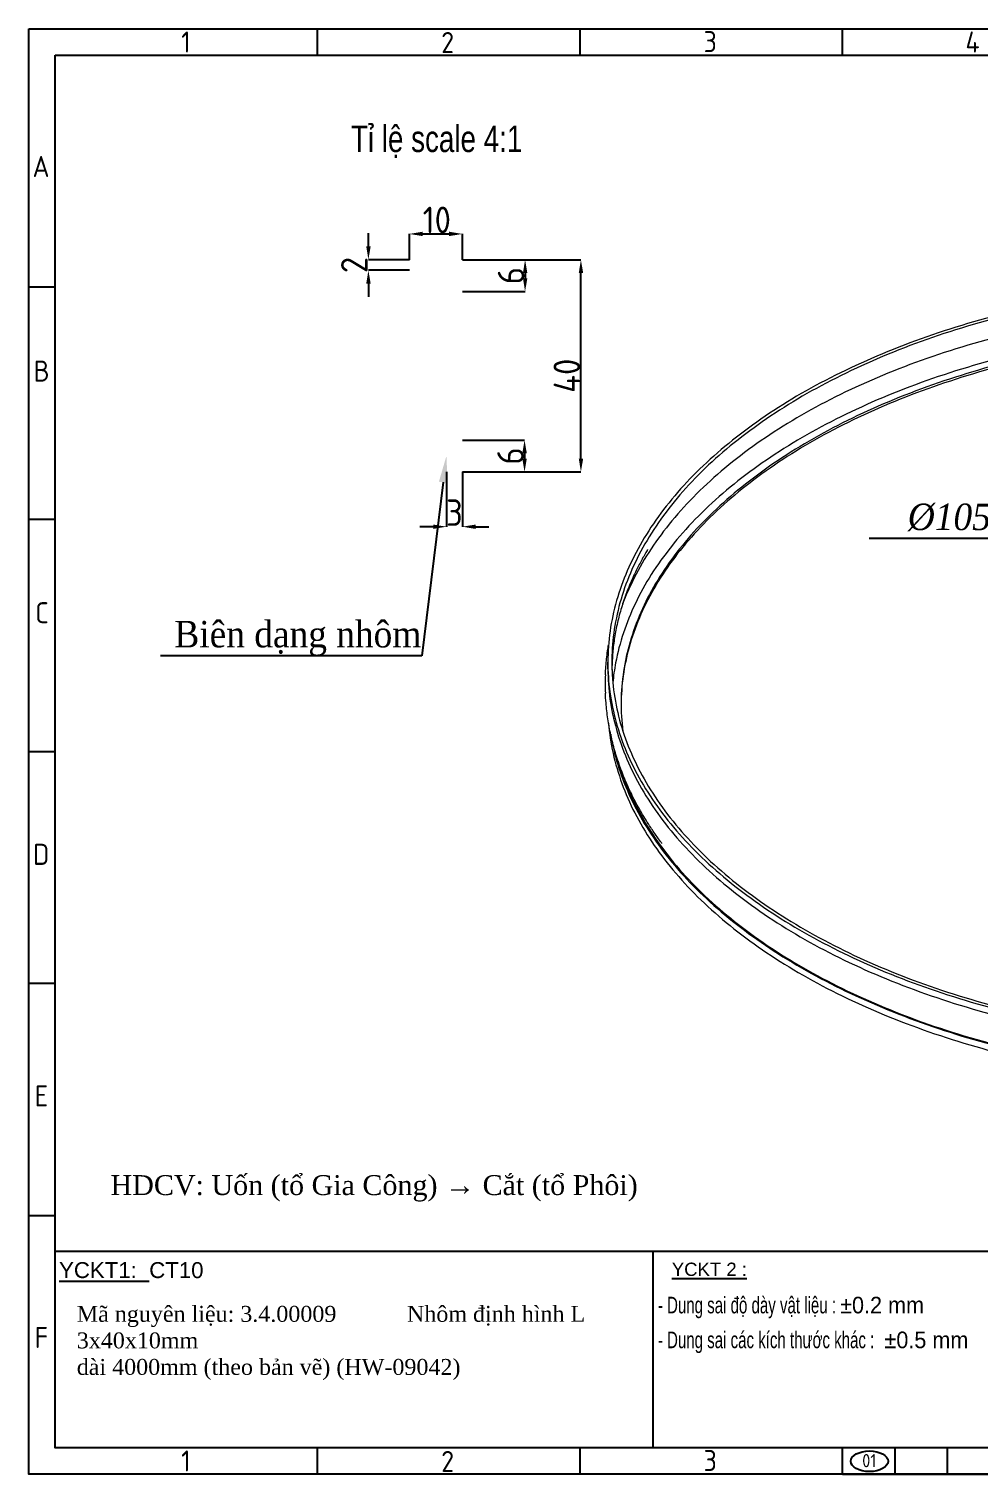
# Model space of a CAD drawing. Header units: millimetres. Extents: x -127318 to -46279, y 54276 to 57025.
# Drawn here: x -68871 to -68155, y 54358 to 55447 of the extents above; entities that cross this region are included whole.
import ezdxf
from ezdxf import colors
from ezdxf.entities.mleader import LeaderData, LeaderLine
from ezdxf.math import Vec2, Vec3

# ---------------------------------------------------------------- set-up
doc = ezdxf.new("R2010")
doc.units = ezdxf.units.MM
doc.header["$PDMODE"] = 2
doc.linetypes.add('CONTPVMNIL', pattern=[0])
doc.layers.get('0').update_dxf_attribs({"linetype": 'CONTPVMNIL'})
doc.layers.get('DEFPOINTS').update_dxf_attribs({"color": 6})
doc.layers.add('FRAME050', color=6, linetype='Continuous')
doc.layers.add('MAIN', color=7, linetype='Continuous')
doc.styles.add('ISOCP', font='isocp')
doc.styles.add('SLDTEXTSTYLE1', font='timesi.ttf', dxfattribs={"width": 0.933})
doc.styles.add('SLDTEXTSTYLE3', font='TXT', dxfattribs={"width": 0.65, "bigfont": 'bigfont'})
doc.styles.get("Standard").update_dxf_attribs({"font": 'isocp.shx'})
doc.styles.add('style1', font='arial.ttf', dxfattribs={"width": 0.75})
doc.dimstyles.new('Dim20$0', dxfattribs={"dimtxt": 20, "dimasz": 10, "dimexe": 0, "dimexo": 0, "dimgap": 0.6, "dimtad": 1, "dimtoh": 1, "dimdsep": 46, "dimtxsty": 'ISOCP', "dimcen": 0, "dimclrd": 3, "dimclre": 3, "dimclrt": 7, "dimadec": 3, "dimazin": 2, "dimtp": 0.05, "dimtm": 0.05, "dimtfac": 0.7, "dimtofl": 0, "dimtmove": 0, "dimatfit": 3, "dimfxl": 1, "dimtolj": 1, "dimarcsym": 0})

# ---------------------------------------------------------------- blocks, each defined once
blk = doc.blocks.new('*D462')
at = {"color": 3, "lineweight": -2, "ltscale": 30, "transparency": 16777216}
for p, q in [((-68544.5, 55273.1), (-68455.1, 55273.1)), ((-68455.1, 55123.1), (-68455.1, 55263.1)), ((-68544.5, 55113.1), (-68455.1, 55113.1))]:
    blk.add_line(p, q, dxfattribs=at)
at = {"color": 3, "ltscale": 30, "transparency": 16777216}
for points in [[(-68456.7, 55263.1), (-68453.4, 55263.1), (-68455.1, 55273.1)], [(-68456.7, 55123.1), (-68453.4, 55123.1), (-68455.1, 55113.1)]]:
    blk.add_solid(points, dxfattribs=at)
at = {"layer": 'DEFPOINTS', "color": 0, "ltscale": 30, "transparency": 16777216}
for p in [(-68544.5, 55273.1), (-68455.1, 55273.1), (-68544.5, 55113.1)]:
    blk.add_point(p, dxfattribs=at)
at = {"color": 7, "ltscale": 30, "transparency": 16777216, "insert": (-68465.7, 55185.6), "char_height": 20, "attachment_point": 5, "rotation": 90, "style": 'ISOCP'}
blk.add_mtext('\\A1;40', dxfattribs=at)
blk = doc.blocks.new('*D470')
at = {"color": 3, "lineweight": -2, "ltscale": 30, "transparency": 16777216}
for p, q in [((-68615.4, 55283.1), (-68615.4, 55293.1)), ((-68584.5, 55273.1), (-68615.4, 55273.1)), ((-68584.5, 55265.1), (-68615.4, 55265.1)), ((-68615.4, 55255.1), (-68615.4, 55245.1))]:
    blk.add_line(p, q, dxfattribs=at)
at = {"color": 3, "ltscale": 30, "transparency": 16777216}
for points in [[(-68617, 55283.1), (-68613.7, 55283.1), (-68615.4, 55273.1)], [(-68617, 55255.1), (-68613.7, 55255.1), (-68615.4, 55265.1)]]:
    blk.add_solid(points, dxfattribs=at)
at = {"layer": 'DEFPOINTS', "color": 0, "ltscale": 30, "transparency": 16777216}
for p in [(-68615.4, 55265.1), (-68584.5, 55273.1), (-68584.5, 55265.1)]:
    blk.add_point(p, dxfattribs=at)
at = {"color": 7, "ltscale": 30, "transparency": 16777216, "insert": (-68626, 55269.1), "char_height": 20, "attachment_point": 5, "rotation": 90, "style": 'ISOCP'}
blk.add_mtext('\\A1;2', dxfattribs=at)
blk = doc.blocks.new('*D465')
at = {"color": 3, "lineweight": -2, "ltscale": 30, "transparency": 16777216}
for p, q in [((-68544.5, 55273.1), (-68497.2, 55273.1)), ((-68497.2, 55263.1), (-68497.2, 55259.1)), ((-68544.5, 55249.1), (-68497.2, 55249.1))]:
    blk.add_line(p, q, dxfattribs=at)
at = {"color": 3, "ltscale": 30, "transparency": 16777216}
for points in [[(-68498.8, 55263.1), (-68495.5, 55263.1), (-68497.2, 55273.1)], [(-68498.8, 55259.1), (-68495.5, 55259.1), (-68497.2, 55249.1)]]:
    blk.add_solid(points, dxfattribs=at)
at = {"layer": 'DEFPOINTS', "color": 0, "ltscale": 30, "transparency": 16777216}
for p in [(-68544.5, 55273.1), (-68544.5, 55249.1), (-68497.2, 55249.1)]:
    blk.add_point(p, dxfattribs=at)
at = {"color": 7, "ltscale": 30, "transparency": 16777216, "insert": (-68507.8, 55261.1), "char_height": 20, "attachment_point": 5, "rotation": 90, "style": 'ISOCP'}
blk.add_mtext('\\A1;6', dxfattribs=at)
blk = doc.blocks.new('ẢERHAEEH')
at = {"layer": 'FRAME050'}
for p, q in [((-261.36, 213.96), (-261.36, 217.92)), ((-221.76, 213.96), (-221.76, 217.92)), ((-182.16, 213.96), (-182.16, 217.92)), ((-300.96, 178.96), (-304.92, 178.96)), ((-300.96, 143.96), (-304.92, 143.96)), ((-304.92, 108.96), (-300.96, 108.96)), ((-300.96, 73.96), (-304.92, 73.96)), ((-300.96, 38.96), (-304.92, 38.96)), ((-261.36, 0), (-261.36, 3.96)), ((-221.76, 0), (-221.76, 3.96)), ((-182.16, 0), (-182.16, 3.96)), ((-174.24, 0), (-174.24, 3.96)), ((-166.32, 0), (-166.32, 3.96)), ((-182.16, 0), (-102.96, 0))]:
    blk.add_line(p, q, dxfattribs=at)
at = {"layer": 'MAIN', "color": 7, "linetype": 'Continuous'}
blk.add_lwpolyline([(-300.96, 213.96), (-3.96, 213.96), (-3.96, 3.96), (-300.96, 3.96)], close=True, dxfattribs=at)
at = {"layer": 'FRAME050', "style": 'ISOCP'}
for s, p in [('1', (-281.95, 214.36)), ('2', (-242.72, 214.28)), ('3', (-203.13, 214.42)), ('4', (-163.63, 214.36)), ('A', (-304.37, 195.59)), ('B', (-304.21, 164.74)), ('C', (-303.97, 128.3)), ('D', (-304.3, 91.87)), ('E', (-304.05, 55.44)), ('F', (-304.05, 19.01)), ('1', (-281.95, 0.4)), ('2', (-242.72, 0.32)), ('3', (-203.13, 0.46))]:
    blk.add_text(s, height=3.17, dxfattribs=at).set_placement(p)
blk = doc.blocks.new('22')
at = {"color": 0, "linetype": 'Continuous', "lineweight": 0}
for points, knots in [([(-94780.8, 43591.4), (-94761.5, 43603), (-94743.7, 43615.5), (-94727.6, 43628.7), (-94711.5, 43641.9), (-94697.1, 43655.8), (-94684.7, 43670.3), (-94672.2, 43684.8), (-94661.7, 43699.9), (-94653.2, 43715.4), (-94644.6, 43730.8), (-94638.1, 43746.7), (-94633.8, 43762.7), (-94629.4, 43778.7), (-94627.1, 43795), (-94627, 43811.2), (-94626.9, 43827.4), (-94628.9, 43843.7), (-94633, 43859.8), (-94637.2, 43875.8), (-94643.4, 43891.7), (-94651.7, 43907.2), (-94660.3, 43923.3), (-94671.1, 43938.9), (-94683.9, 43954), (-94696.3, 43968.6), (-94710.7, 43982.6), (-94726.8, 43995.9), (-94742.8, 44009.2), (-94760.6, 44021.7), (-94779.9, 44033.3), (-94799.2, 44045), (-94820, 44055.7), (-94842, 44065.5), (-94864.1, 44075.3), (-94887.4, 44084.1), (-94911.7, 44091.7), (-94936, 44099.4), (-94961.3, 44106), (-94987.2, 44111.4), (-95013.2, 44116.8), (-95039.8, 44121), (-95066.8, 44124), (-95093.7, 44127), (-95121, 44128.8), (-95148.3, 44129.4), (-95175.7, 44129.9), (-95203, 44129.3), (-95230, 44127.4), (-95257, 44125.5), (-95283.7, 44122.3), (-95309.7, 44118), (-95335.7, 44113.7), (-95361.1, 44108.3), (-95385.5, 44101.7), (-95409.9, 44095.1), (-95433.4, 44087.4), (-95455.6, 44078.7), (-95477.8, 44070), (-95498.8, 44060.3), (-95518.3, 44049.8), (-95537.8, 44039.2), (-95555.8, 44027.7), (-95572, 44015.5), (-95588.3, 44003.3), (-95602.8, 43990.4), (-95615.5, 43976.9), (-95628.1, 43963.4), (-95638.9, 43949.3), (-95647.6, 43934.9), (-95656.3, 43920.4), (-95663, 43905.6), (-95667.6, 43890.5), (-95672.2, 43875.3), (-95674.7, 43859.9), (-95675, 43844.4), (-95675.3, 43829.1), (-95673.5, 43813.8), (-95669.5, 43798.7), (-95665.6, 43783.6), (-95659.5, 43768.6), (-95651.4, 43754), (-95643.3, 43739.5), (-95633.1, 43725.2), (-95621, 43711.6), (-95608.9, 43697.9), (-95594.9, 43684.8), (-95579.2, 43672.4), (-95563.4, 43660), (-95546, 43648.3), (-95526.9, 43637.4), (-95507.9, 43626.6), (-95487.3, 43616.6), (-95465.5, 43607.6), (-95443.7, 43598.6), (-95420.5, 43590.6), (-95396.4, 43583.7), (-95371.9, 43576.7), (-95346.3, 43570.8), (-95320, 43566.1), (-95294.1, 43561.5), (-95267.6, 43558.1), (-95240.7, 43555.8), (-95213.8, 43553.6), (-95186.5, 43552.6), (-95159.2, 43552.8), (-95131.9, 43553.1), (-95104.5, 43554.5), (-95077.5, 43557.2), (-95049.7, 43560), (-95022.2, 43564), (-94995.3, 43569.4), (-94969.2, 43574.5), (-94943.8, 43580.9), (-94919.3, 43588.3), (-94893.7, 43596.1), (-94869.2, 43605.1), (-94846, 43615.1), (-94822.8, 43625.2), (-94801, 43636.4), (-94780.8, 43648.5)], [0, 0, 0, 0, 0.156342, 0.156342, 0.156342, 0.312682, 0.312682, 0.312682, 0.46902, 0.46902, 0.46902, 0.625356, 0.625356, 0.625356, 0.781691, 0.781691, 0.781691, 0.938024, 0.938024, 0.938024, 1.094356, 1.094356, 1.094356, 1.256506, 1.256506, 1.256506, 1.41359, 1.41359, 1.41359, 1.569985, 1.569985, 1.569985, 1.726374, 1.726374, 1.726374, 1.882757, 1.882757, 1.882757, 2.039135, 2.039135, 2.039135, 2.195508, 2.195508, 2.195508, 2.351876, 2.351876, 2.351876, 2.508239, 2.508239, 2.508239, 2.664598, 2.664598, 2.664598, 2.820952, 2.820952, 2.820952, 2.977302, 2.977302, 2.977302, 3.133648, 3.133648, 3.133648, 3.28999, 3.28999, 3.28999, 3.446328, 3.446328, 3.446328, 3.602663, 3.602663, 3.602663, 3.758995, 3.758995, 3.758995, 3.916757, 3.916757, 3.916757, 4.073146, 4.073146, 4.073146, 4.229525, 4.229525, 4.229525, 4.385894, 4.385894, 4.385894, 4.542253, 4.542253, 4.542253, 4.698603, 4.698603, 4.698603, 4.854946, 4.854946, 4.854946, 5.011281, 5.011281, 5.011281, 5.170269, 5.170269, 5.170269, 5.326649, 5.326649, 5.326649, 5.483009, 5.483009, 5.483009, 5.639352, 5.639352, 5.639352, 5.80031, 5.80031, 5.80031, 5.956672, 5.956672, 5.956672, 6.119928, 6.119928, 6.119928, 6.283185, 6.283185, 6.283185, 6.283185]), ([(-94782.9, 43592.6), (-94763.7, 43604.2), (-94745.9, 43616.6), (-94729.9, 43629.8), (-94713.9, 43642.9), (-94699.6, 43656.8), (-94687.2, 43671.3), (-94674.8, 43685.7), (-94664.4, 43700.7), (-94655.9, 43716.1), (-94647.4, 43731.5), (-94641, 43747.3), (-94636.7, 43763.3), (-94632.3, 43779.2), (-94630.1, 43795.4), (-94630, 43811.6), (-94629.9, 43827.7), (-94632, 43843.9), (-94636.1, 43859.9), (-94640.3, 43875.9), (-94646.5, 43891.7), (-94654.8, 43907.1), (-94663.4, 43923.1), (-94674.1, 43938.7), (-94686.9, 43953.6), (-94699.3, 43968.1), (-94713.6, 43982.1), (-94729.7, 43995.3), (-94745.7, 44008.5), (-94763.4, 44020.9), (-94782.6, 44032.5), (-94801.9, 44044.1), (-94822.6, 44054.8), (-94844.6, 44064.5), (-94866.6, 44074.2), (-94889.9, 44082.9), (-94914.1, 44090.5), (-94938.3, 44098.1), (-94963.5, 44104.6), (-94989.4, 44110), (-95015.2, 44115.3), (-95041.7, 44119.5), (-95068.6, 44122.5), (-95095.4, 44125.4), (-95122.6, 44127.2), (-95149.8, 44127.7), (-95177, 44128.2), (-95204.2, 44127.5), (-95231.1, 44125.5), (-95258, 44123.6), (-95284.5, 44120.5), (-95310.4, 44116.1), (-95336.3, 44111.8), (-95361.5, 44106.3), (-95385.8, 44099.7), (-95410.1, 44093.1), (-95433.4, 44085.4), (-95455.5, 44076.7), (-95477.5, 44068), (-95498.3, 44058.3), (-95517.7, 44047.7), (-95537, 44037.2), (-95554.8, 44025.7), (-95570.9, 44013.5), (-95587, 44001.4), (-95601.4, 43988.5), (-95613.9, 43975), (-95626.3, 43961.5), (-95636.9, 43947.5), (-95645.5, 43933.1), (-95654.1, 43918.6), (-95660.6, 43903.8), (-95665.1, 43888.8), (-95669.5, 43873.7), (-95671.9, 43858.4), (-95672, 43843.1), (-95672.2, 43827.9), (-95670.2, 43812.6), (-95666.2, 43797.6), (-95662.1, 43782.5), (-95655.9, 43767.7), (-95647.7, 43753.2), (-95639.5, 43738.7), (-95629.3, 43724.5), (-95617.1, 43711), (-95605, 43697.4), (-95590.9, 43684.4), (-95575.1, 43672.1), (-95559.3, 43659.8), (-95541.8, 43648.2), (-95522.7, 43637.5), (-95503.7, 43626.7), (-95483.1, 43616.9), (-95461.2, 43608), (-95439.4, 43599.1), (-95416.3, 43591.2), (-95392.2, 43584.5), (-95367.8, 43577.6), (-95342.5, 43571.8), (-95316.4, 43567.3), (-95290.6, 43562.8), (-95264.1, 43559.4), (-95237.3, 43557.3), (-95210.5, 43555.2), (-95183.3, 43554.3), (-95156.1, 43554.6), (-95128.9, 43554.9), (-95101.7, 43556.5), (-95074.8, 43559.2), (-95047.4, 43562.1), (-95020.4, 43566.2), (-94994, 43571.5), (-94968, 43576.7), (-94942.7, 43583), (-94918.4, 43590.5), (-94893.4, 43598.2), (-94869.4, 43607.1), (-94846.7, 43617), (-94824.1, 43626.9), (-94802.7, 43637.9), (-94782.9, 43649.7)], [0, 0, 0, 0, 0.156566, 0.156566, 0.156566, 0.313131, 0.313131, 0.313131, 0.469694, 0.469694, 0.469694, 0.626255, 0.626255, 0.626255, 0.782814, 0.782814, 0.782814, 0.939371, 0.939371, 0.939371, 1.095927, 1.095927, 1.095927, 1.258029, 1.258029, 1.258029, 1.415065, 1.415065, 1.415065, 1.571685, 1.571685, 1.571685, 1.728298, 1.728298, 1.728298, 1.884906, 1.884906, 1.884906, 2.041509, 2.041509, 2.041509, 2.198106, 2.198106, 2.198106, 2.354699, 2.354699, 2.354699, 2.511286, 2.511286, 2.511286, 2.66787, 2.66787, 2.66787, 2.824448, 2.824448, 2.824448, 2.981023, 2.981023, 2.981023, 3.137593, 3.137593, 3.137593, 3.294159, 3.294159, 3.294159, 3.450722, 3.450722, 3.450722, 3.607282, 3.607282, 3.607282, 3.763838, 3.763838, 3.763838, 3.921297, 3.921297, 3.921297, 4.077911, 4.077911, 4.077911, 4.234514, 4.234514, 4.234514, 4.391107, 4.391107, 4.391107, 4.54769, 4.54769, 4.54769, 4.704265, 4.704265, 4.704265, 4.860832, 4.860832, 4.860832, 5.017391, 5.017391, 5.017391, 5.175616, 5.175616, 5.175616, 5.332219, 5.332219, 5.332219, 5.488803, 5.488803, 5.488803, 5.645371, 5.645371, 5.645371, 5.804824, 5.804824, 5.804824, 5.961409, 5.961409, 5.961409, 6.122297, 6.122297, 6.122297, 6.283185, 6.283185, 6.283185, 6.283185]), ([(-94639.1, 43862.8), (-94644.9, 43878.7), (-94652.8, 43894.3), (-94662.8, 43909.5), (-94672.9, 43925), (-94685.2, 43940.1), (-94699.4, 43954.5), (-94713.2, 43968.6), (-94728.9, 43982), (-94746.3, 43994.7), (-94763.6, 44007.3), (-94782.6, 44019.2), (-94803.1, 44030.2), (-94823.5, 44041.1), (-94845.3, 44051.1), (-94868.3, 44060.1), (-94891.3, 44069.1), (-94915.5, 44077), (-94940.5, 44083.8), (-94965.5, 44090.7), (-94991.3, 44096.3), (-95017.8, 44100.8), (-95044.2, 44105.3), (-95071.1, 44108.6), (-95098.3, 44110.6), (-95125.5, 44112.7), (-95152.8, 44113.5), (-95180.1, 44113.1), (-95208.7, 44112.7), (-95237.1, 44110.9), (-95265.1, 44107.8), (-95291.7, 44104.9), (-95317.9, 44100.7), (-95343.3, 44095.4), (-95368.7, 44090.1), (-95393.4, 44083.6), (-95416.9, 44076.1), (-95440.4, 44068.6), (-95462.9, 44060), (-95484, 44050.4), (-95505.1, 44040.9), (-95524.8, 44030.4), (-95542.9, 44019.1), (-95561, 44007.8), (-95577.6, 43995.6), (-95592.3, 43982.8), (-95607, 43970), (-95619.9, 43956.6), (-95630.9, 43942.6), (-95641.9, 43928.6), (-95650.9, 43914.2), (-95657.8, 43899.4), (-95660.2, 43894.4), (-95662.3, 43889.4), (-95664.1, 43884.4)], [1.000458, 1.000458, 1.000458, 1.000458, 1.156792, 1.156792, 1.156792, 1.317166, 1.317166, 1.317166, 1.47356, 1.47356, 1.47356, 1.629943, 1.629943, 1.629943, 1.786315, 1.786315, 1.786315, 1.942677, 1.942677, 1.942677, 2.099031, 2.099031, 2.099031, 2.255376, 2.255376, 2.255376, 2.411715, 2.411715, 2.411715, 2.575598, 2.575598, 2.575598, 2.731984, 2.731984, 2.731984, 2.888349, 2.888349, 2.888349, 3.044697, 3.044697, 3.044697, 3.20103, 3.20103, 3.20103, 3.357402, 3.357402, 3.357402, 3.51374, 3.51374, 3.51374, 3.670088, 3.670088, 3.670088, 3.722784, 3.722784, 3.722784, 3.722784]), ([(-94630.7, 43797.1), (-94632, 43813.3), (-94635.5, 43829.3), (-94641.1, 43845.2), (-94646.7, 43861), (-94654.3, 43876.6), (-94664, 43891.8), (-94673.7, 43906.9), (-94685.3, 43921.6), (-94698.8, 43935.7), (-94712.7, 43950.2), (-94728.5, 43964), (-94746, 43977), (-94763.1, 43989.7), (-94781.9, 44001.6), (-94802.1, 44012.6), (-94822.3, 44023.6), (-94843.9, 44033.6), (-94866.7, 44042.7), (-94889.5, 44051.7), (-94913.4, 44059.7), (-94938.3, 44066.6), (-94963.1, 44073.5), (-94988.8, 44079.3), (-95015, 44083.8), (-95041.3, 44088.4), (-95068.1, 44091.8), (-95095.1, 44094), (-95122.2, 44096.1), (-95149.4, 44097.1), (-95176.6, 44096.8), (-95203.7, 44096.5), (-95230.8, 44094.9), (-95257.4, 44092.2), (-95285.3, 44089.4), (-95312.7, 44085.2), (-95339.2, 44079.7), (-95364.6, 44074.5), (-95389.2, 44068.2), (-95412.7, 44060.8), (-95436.2, 44053.4), (-95458.7, 44044.9), (-95479.8, 44035.4), (-95500.9, 44026), (-95520.6, 44015.6), (-95538.8, 44004.4), (-95556.9, 43993.2), (-95573.5, 43981.2), (-95588.3, 43968.5), (-95603.1, 43955.8), (-95616.1, 43942.4), (-95627.1, 43928.5), (-95638.2, 43914.7), (-95647.3, 43900.3), (-95654.3, 43885.6), (-95661.3, 43870.9), (-95666.3, 43855.9), (-95669.2, 43840.8), (-95670.1, 43835.7), (-95670.8, 43830.7), (-95671.3, 43825.7)], [0.834757, 0.834757, 0.834757, 0.834757, 0.99132, 0.99132, 0.99132, 1.147881, 1.147881, 1.147881, 1.304438, 1.304438, 1.304438, 1.464976, 1.464976, 1.464976, 1.621593, 1.621593, 1.621593, 1.778199, 1.778199, 1.778199, 1.934795, 1.934795, 1.934795, 2.091381, 2.091381, 2.091381, 2.247958, 2.247958, 2.247958, 2.404527, 2.404527, 2.404527, 2.561089, 2.561089, 2.561089, 2.725083, 2.725083, 2.725083, 2.881692, 2.881692, 2.881692, 3.038281, 3.038281, 3.038281, 3.194852, 3.194852, 3.194852, 3.351409, 3.351409, 3.351409, 3.508004, 3.508004, 3.508004, 3.664566, 3.664566, 3.664566, 3.821137, 3.821137, 3.821137, 3.873041, 3.873041, 3.873041, 3.873041]), ([(-94638.8, 43755.8), (-94636.6, 43771.8), (-94636.4, 43787.8), (-94638.4, 43803.8), (-94640.3, 43819.8), (-94644.4, 43835.7), (-94650.5, 43851.3), (-94656.7, 43866.9), (-94664.8, 43882.2), (-94675, 43897.1), (-94685.2, 43911.9), (-94697.3, 43926.3), (-94711.2, 43940.1), (-94725.1, 43953.9), (-94740.9, 43967), (-94758.2, 43979.4), (-94775.6, 43991.7), (-94794.6, 44003.3), (-94815, 44013.9), (-94835.3, 44024.6), (-94857.1, 44034.3), (-94880, 44043), (-94902.8, 44051.6), (-94926.8, 44059.3), (-94951.7, 44065.8), (-94976.5, 44072.3), (-95002.1, 44077.7), (-95028.2, 44081.9), (-95054.4, 44086), (-95081, 44089), (-95107.9, 44090.8), (-95134.7, 44092.6), (-95161.7, 44093.2), (-95188.5, 44092.5), (-95215.4, 44091.9), (-95242.1, 44090), (-95268.3, 44086.9), (-95294.5, 44083.8), (-95320.2, 44079.6), (-95345.1, 44074.2), (-95370.1, 44068.8), (-95394.2, 44062.3), (-95417.2, 44054.7), (-95440.3, 44047.1), (-95462.2, 44038.5), (-95482.8, 44028.9), (-95503.3, 44019.4), (-95522.5, 44008.9), (-95540.1, 43997.6), (-95557.7, 43986.3), (-95573.7, 43974.2), (-95587.9, 43961.5), (-95602.1, 43948.8), (-95614.4, 43935.4), (-95624.9, 43921.5), (-95635.3, 43907.7), (-95643.8, 43893.4), (-95650.2, 43878.7), (-95656.6, 43864.1), (-95661, 43849.2), (-95663.2, 43834.2), (-95665.5, 43819.2), (-95665.6, 43804.1), (-95663.7, 43789.1)], [0.70024, 0.70024, 0.70024, 0.70024, 0.857341, 0.857341, 0.857341, 1.014438, 1.014438, 1.014438, 1.171531, 1.171531, 1.171531, 1.32862, 1.32862, 1.32862, 1.485707, 1.485707, 1.485707, 1.642863, 1.642863, 1.642863, 1.800007, 1.800007, 1.800007, 1.95714, 1.95714, 1.95714, 2.114263, 2.114263, 2.114263, 2.271376, 2.271376, 2.271376, 2.428481, 2.428481, 2.428481, 2.585578, 2.585578, 2.585578, 2.742667, 2.742667, 2.742667, 2.899823, 2.899823, 2.899823, 3.056956, 3.056956, 3.056956, 3.21407, 3.21407, 3.21407, 3.371166, 3.371166, 3.371166, 3.528322, 3.528322, 3.528322, 3.685436, 3.685436, 3.685436, 3.842591, 3.842591, 3.842591, 3.999551, 3.999551, 3.999551, 3.999551]), ([(-94637, 43780.8), (-94637.1, 43796.8), (-94639.3, 43812.8), (-94643.6, 43828.6), (-94647.8, 43844.4), (-94654.2, 43860.1), (-94662.6, 43875.3), (-94671, 43890.5), (-94681.4, 43905.4), (-94693.7, 43919.7), (-94706, 43934), (-94720.1, 43947.8), (-94736, 43960.8), (-94751.9, 43973.8), (-94769.5, 43986.1), (-94788.6, 43997.6), (-94807.7, 44009), (-94828.3, 44019.6), (-94850.1, 44029.1), (-94871.9, 44038.7), (-94895, 44047.3), (-94919, 44054.8), (-94943, 44062.3), (-94968, 44068.7), (-94993.6, 44073.9), (-95019.3, 44079.2), (-95045.5, 44083.2), (-95072.1, 44086.1), (-95098.7, 44088.9), (-95125.7, 44090.6), (-95152.6, 44091), (-95179.5, 44091.5), (-95206.4, 44090.7), (-95233, 44088.7), (-95259.5, 44086.7), (-95285.8, 44083.5), (-95311.4, 44079.1), (-95336.9, 44074.7), (-95361.9, 44069.2), (-95385.8, 44062.6), (-95409.8, 44055.9), (-95432.7, 44048.2), (-95454.5, 44039.5), (-95476.2, 44030.8), (-95496.7, 44021.1), (-95515.7, 44010.6), (-95534.6, 44000), (-95552.1, 43988.6), (-95567.8, 43976.5), (-95583.6, 43964.4), (-95597.6, 43951.5), (-95609.8, 43938.1), (-95621.9, 43924.7), (-95632.2, 43910.8), (-95640.4, 43896.5), (-95648.6, 43882.1), (-95654.9, 43867.4), (-95659, 43852.6), (-95662.9, 43838.3), (-95665, 43823.8), (-95665, 43809.3)], [0.787256, 0.787256, 0.787256, 0.787256, 0.944353, 0.944353, 0.944353, 1.101446, 1.101446, 1.101446, 1.258535, 1.258535, 1.258535, 1.415621, 1.415621, 1.415621, 1.572777, 1.572777, 1.572777, 1.729921, 1.729921, 1.729921, 1.887053, 1.887053, 1.887053, 2.044176, 2.044176, 2.044176, 2.201289, 2.201289, 2.201289, 2.358393, 2.358393, 2.358393, 2.51549, 2.51549, 2.51549, 2.672579, 2.672579, 2.672579, 2.829734, 2.829734, 2.829734, 2.986866, 2.986866, 2.986866, 3.143979, 3.143979, 3.143979, 3.301075, 3.301075, 3.301075, 3.458229, 3.458229, 3.458229, 3.615341, 3.615341, 3.615341, 3.772493, 3.772493, 3.772493, 3.923317, 3.923317, 3.923317, 3.923317]), ([(-95675, 43836.3), (-95675, 43821), (-95672.9, 43805.7), (-95668.6, 43790.6), (-95664.4, 43775.5), (-95658, 43760.6), (-95649.6, 43746), (-95641.2, 43731.5), (-95630.8, 43717.4), (-95618.4, 43703.8), (-95606.1, 43690.2), (-95591.8, 43677.2), (-95575.8, 43664.8), (-95559.8, 43652.5), (-95542.1, 43641), (-95522.9, 43630.2), (-95503.6, 43619.5), (-95482.9, 43609.7), (-95460.8, 43600.8), (-95438.8, 43592), (-95415.5, 43584.1), (-95391.3, 43577.4), (-95366.8, 43570.6), (-95341.3, 43564.9), (-95315.2, 43560.4), (-95289.2, 43555.9), (-95262.6, 43552.6), (-95235.7, 43550.5), (-95208.7, 43548.5), (-95181.4, 43547.6), (-95154.1, 43548), (-95126.8, 43548.4), (-95099.5, 43550), (-95072.5, 43552.8), (-95045.1, 43555.7), (-95018, 43559.8), (-94991.6, 43565.2), (-94965.6, 43570.5), (-94940.3, 43576.9), (-94915.9, 43584.5), (-94890.9, 43592.2), (-94867, 43601), (-94844.4, 43610.9), (-94821.8, 43620.9), (-94800.4, 43631.8), (-94780.7, 43643.7)], [3.927565, 3.927565, 3.927565, 3.927565, 4.083954, 4.083954, 4.083954, 4.240332, 4.240332, 4.240332, 4.3967, 4.3967, 4.3967, 4.553058, 4.553058, 4.553058, 4.709408, 4.709408, 4.709408, 4.86575, 4.86575, 4.86575, 5.022085, 5.022085, 5.022085, 5.179722, 5.179722, 5.179722, 5.336101, 5.336101, 5.336101, 5.49246, 5.49246, 5.49246, 5.648802, 5.648802, 5.648802, 5.807398, 5.807398, 5.807398, 5.963757, 5.963757, 5.963757, 6.123471, 6.123471, 6.123471, 6.283185, 6.283185, 6.283185, 6.283185]), ([(-95674.5, 43795.3), (-95673.3, 43780), (-95669.9, 43764.8), (-95664.4, 43749.8), (-95659, 43734.8), (-95651.4, 43720.1), (-95641.8, 43705.8), (-95632.3, 43691.5), (-95620.7, 43677.6), (-95607.3, 43664.4), (-95593.8, 43651.1), (-95578.5, 43638.5), (-95561.6, 43626.6), (-95544.6, 43614.7), (-95525.9, 43603.6), (-95505.8, 43593.4), (-95485.7, 43583.2), (-95464.2, 43573.9), (-95441.5, 43565.7), (-95418.7, 43557.4), (-95394.8, 43550.2), (-95370, 43544), (-95345.2, 43537.9), (-95319.5, 43532.9), (-95293.2, 43529.1), (-95266.9, 43525.3), (-95240, 43522.7), (-95212.9, 43521.3), (-95185.8, 43519.9), (-95158.4, 43519.8), (-95131.1, 43520.8), (-95103.8, 43521.9), (-95076.6, 43524.2), (-95049.8, 43527.7), (-95023, 43531.3), (-94996.7, 43536), (-94971, 43541.9), (-94945.3, 43547.8), (-94920.4, 43554.8), (-94896.6, 43563), (-94872.7, 43571.1), (-94849.8, 43580.3), (-94828.3, 43590.5), (-94811.4, 43598.5), (-94795.3, 43607.1), (-94780.2, 43616.2)], [3.971329, 3.971329, 3.971329, 3.971329, 4.127714, 4.127714, 4.127714, 4.28409, 4.28409, 4.28409, 4.440455, 4.440455, 4.440455, 4.596811, 4.596811, 4.596811, 4.753158, 4.753158, 4.753158, 4.909498, 4.909498, 4.909498, 5.065831, 5.065831, 5.065831, 5.222226, 5.222226, 5.222226, 5.378599, 5.378599, 5.378599, 5.534953, 5.534953, 5.534953, 5.691291, 5.691291, 5.691291, 5.847681, 5.847681, 5.847681, 6.004032, 6.004032, 6.004032, 6.160412, 6.160412, 6.160412, 6.283185, 6.283185, 6.283185, 6.283185]), ([(-95672.9, 43786.9), (-95670.4, 43771.6), (-95665.8, 43756.5), (-95659.1, 43741.7), (-95652.5, 43726.9), (-95643.7, 43712.4), (-95633, 43698.3), (-95622.3, 43684.3), (-95609.6, 43670.8), (-95595.1, 43657.9), (-95580.6, 43645), (-95564.2, 43632.8), (-95546.3, 43621.3), (-95528.4, 43609.9), (-95508.9, 43599.3), (-95487.9, 43589.6), (-95467, 43580), (-95444.7, 43571.3), (-95421.3, 43563.6), (-95397.9, 43555.9), (-95373.4, 43549.3), (-95348.1, 43543.9), (-95322.8, 43538.4), (-95296.7, 43534.1), (-95270.1, 43531), (-95243.5, 43527.9), (-95216.4, 43526), (-95189.2, 43525.3), (-95162, 43524.6), (-95134.6, 43525.2), (-95107.3, 43527), (-95080.1, 43528.8), (-95053.1, 43531.8), (-95026.6, 43536), (-95000, 43540.2), (-94974, 43545.7), (-94948.8, 43552.2), (-94923.6, 43558.8), (-94899.3, 43566.5), (-94876, 43575.2), (-94852.8, 43584), (-94830.6, 43593.8), (-94809.9, 43604.5), (-94799.7, 43609.8), (-94789.8, 43615.3), (-94780.3, 43621.1)], [4.017079, 4.017079, 4.017079, 4.017079, 4.173462, 4.173462, 4.173462, 4.329834, 4.329834, 4.329834, 4.486196, 4.486196, 4.486196, 4.64255, 4.64255, 4.64255, 4.798895, 4.798895, 4.798895, 4.955233, 4.955233, 4.955233, 5.111564, 5.111564, 5.111564, 5.267952, 5.267952, 5.267952, 5.424319, 5.424319, 5.424319, 5.580668, 5.580668, 5.580668, 5.737003, 5.737003, 5.737003, 5.89338, 5.89338, 5.89338, 6.049721, 6.049721, 6.049721, 6.206078, 6.206078, 6.206078, 6.283185, 6.283185, 6.283185, 6.283185]), ([(-95667.3, 43766.5), (-95662.9, 43751.4), (-95656.4, 43736.6), (-95647.9, 43722.1), (-95639.4, 43707.6), (-95628.9, 43693.5), (-95616.4, 43679.9), (-95604, 43666.4), (-95589.6, 43653.4), (-95573.5, 43641.2), (-95557.5, 43628.9), (-95539.7, 43617.4), (-95520.4, 43606.8), (-95501.1, 43596.1), (-95480.2, 43586.4), (-95458.2, 43577.6), (-95436.1, 43568.8), (-95412.8, 43561.1), (-95388.5, 43554.4), (-95364.1, 43547.7), (-95338.7, 43542.1), (-95312.6, 43537.7), (-95286.7, 43533.3), (-95260.1, 43530.1), (-95233.1, 43528.1), (-95206.2, 43526.1), (-95178.9, 43525.3), (-95151.7, 43525.7), (-95124.4, 43526.2), (-95097.1, 43527.9), (-95070.2, 43530.8), (-95043, 43533.7), (-95016.2, 43537.9), (-94990, 43543.3), (-94964.1, 43548.6), (-94938.8, 43555.1), (-94914.5, 43562.7), (-94889.9, 43570.4), (-94866.2, 43579.2), (-94843.9, 43589), (-94821.5, 43598.9), (-94800.5, 43609.7), (-94781, 43621.5)], [4.087398, 4.087398, 4.087398, 4.087398, 4.24385, 4.24385, 4.24385, 4.400293, 4.400293, 4.400293, 4.556726, 4.556726, 4.556726, 4.71315, 4.71315, 4.71315, 4.869567, 4.869567, 4.869567, 5.025976, 5.025976, 5.025976, 5.183127, 5.183127, 5.183127, 5.33958, 5.33958, 5.33958, 5.496013, 5.496013, 5.496013, 5.65243, 5.65243, 5.65243, 5.810119, 5.810119, 5.810119, 5.966552, 5.966552, 5.966552, 6.124869, 6.124869, 6.124869, 6.283185, 6.283185, 6.283185, 6.283185])]:
    blk.add_open_spline(points, degree=3, knots=knots, dxfattribs=at)
blk = doc.blocks.new('*D464')
at = {"color": 3, "lineweight": -2, "ltscale": 30, "transparency": 16777216}
for p, q in [((-68544.5, 55137.1), (-68497.6, 55137.1)), ((-68497.6, 55127.1), (-68497.6, 55123.1)), ((-68544.5, 55113.1), (-68497.6, 55113.1))]:
    blk.add_line(p, q, dxfattribs=at)
at = {"color": 3, "ltscale": 30, "transparency": 16777216}
for points in [[(-68499.3, 55127.1), (-68495.9, 55127.1), (-68497.6, 55137.1)], [(-68499.3, 55123.1), (-68495.9, 55123.1), (-68497.6, 55113.1)]]:
    blk.add_solid(points, dxfattribs=at)
at = {"layer": 'DEFPOINTS', "color": 0, "ltscale": 30, "transparency": 16777216}
for p in [(-68544.5, 55137.1), (-68544.5, 55113.1), (-68497.6, 55113.1)]:
    blk.add_point(p, dxfattribs=at)
at = {"color": 7, "ltscale": 30, "transparency": 16777216, "insert": (-68508.2, 55125.1), "char_height": 20, "attachment_point": 5, "rotation": 90, "style": 'ISOCP'}
blk.add_mtext('\\A1;6', dxfattribs=at)
blk = doc.blocks.new('*D463')
at = {"color": 3, "lineweight": -2, "ltscale": 30, "transparency": 16777216}
for p, q in [((-68556.5, 55113.1), (-68556.5, 55071.8)), ((-68544.5, 55113.1), (-68544.5, 55071.8)), ((-68566.5, 55071.8), (-68576.5, 55071.8)), ((-68534.5, 55071.8), (-68524.5, 55071.8))]:
    blk.add_line(p, q, dxfattribs=at)
at = {"color": 3, "ltscale": 30, "transparency": 16777216}
for points in [[(-68566.5, 55073.4), (-68566.5, 55070.1), (-68556.5, 55071.8)], [(-68534.5, 55073.4), (-68534.5, 55070.1), (-68544.5, 55071.8)]]:
    blk.add_solid(points, dxfattribs=at)
at = {"layer": 'DEFPOINTS', "color": 0, "ltscale": 30, "transparency": 16777216}
for p in [(-68556.5, 55113.1), (-68544.5, 55113.1), (-68544.5, 55071.8)]:
    blk.add_point(p, dxfattribs=at)
at = {"color": 7, "ltscale": 30, "transparency": 16777216, "insert": (-68550.5, 55082.4), "char_height": 20, "attachment_point": 5, "style": 'ISOCP'}
blk.add_mtext('\\A1;3', dxfattribs=at)
blk = doc.blocks.new('*D466')
at = {"color": 3, "lineweight": -2, "ltscale": 30, "transparency": 16777216}
for p, q in [((-68584.5, 55273.1), (-68584.5, 55292.5)), ((-68574.5, 55292.5), (-68554.5, 55292.5)), ((-68544.5, 55273.1), (-68544.5, 55292.5))]:
    blk.add_line(p, q, dxfattribs=at)
at = {"color": 3, "ltscale": 30, "transparency": 16777216}
for points in [[(-68574.5, 55294.2), (-68574.5, 55290.9), (-68584.5, 55292.5)], [(-68554.5, 55294.2), (-68554.5, 55290.9), (-68544.5, 55292.5)]]:
    blk.add_solid(points, dxfattribs=at)
at = {"layer": 'DEFPOINTS', "color": 0, "ltscale": 30, "transparency": 16777216}
for p in [(-68544.5, 55292.5), (-68584.5, 55273.1), (-68544.5, 55273.1)]:
    blk.add_point(p, dxfattribs=at)
at = {"color": 7, "ltscale": 30, "transparency": 16777216, "insert": (-68563.8, 55303.1), "char_height": 20, "attachment_point": 5, "style": 'ISOCP'}
blk.add_mtext('\\A1;10', dxfattribs=at)

msp = doc.modelspace()

# ---------------------------------------------------------------- linework, layer by layer
for p, q in [((-68145.519, 54525.268), (-68851.695, 54525.268)), ((-68400.756, 54525.268), (-68400.756, 54377.303))]:
    msp.add_line(p, q)
at = {"color": 1}
msp.add_ellipse((-68237.431, 54367.173), major_axis=(-14.053, 0), ratio=0.55171628, dxfattribs=at)
at = {"color": 0, "linetype": 'Continuous', "lineweight": 0}
for points, knots in [([(-68404.745, 55054.475, 0), (-68404.745, 55054.475, 0), (-68404.746, 55054.474, 0), (-68404.748, 55054.471, 0), (-68404.75, 55054.467, 0), (-68404.759, 55054.452, 0), (-68404.767, 55054.438, 0), (-68404.8, 55054.386, 0), (-68404.827, 55054.34, 0), (-68404.942, 55054.152, 0), (-68405.037, 55053.995, 0), (-68405.42, 55053.361, 0), (-68405.722, 55052.857, 0), (-68406.776, 55051.078, 0), (-68407.533, 55049.768, 0), (-68409.799, 55045.743, 0), (-68411.268, 55042.987, 0), (-68414.526, 55036.512, 0), (-68416.261, 55032.771, 0), (-68419.448, 55025.273, 0), (-68420.902, 55021.514, 0), (-68423.523, 55014.005, 0), (-68424.694, 55010.254, 0), (-68426.761, 55002.745, 0), (-68427.66, 54998.984, 0), (-68429.181, 54991.487, 0), (-68429.806, 54987.747, 0), (-68430.789, 54980.284, 0), (-68431.148, 54976.559, 0), (-68431.563, 54969.745, 0), (-68431.661, 54966.651, 0), (-68431.667, 54963.575, 0)], [130.20842265, 130.20842265, 130.20842265, 130.20842265, 130.23491676, 130.23491676, 130.29297008, 130.29297008, 130.42261857, 130.42261857, 130.76910462, 130.76910462, 131.80773668, 131.80773668, 134.92185076, 134.92185076, 142.71739057, 142.71739057, 158.72077226, 158.72077226, 180.04264639, 180.04264639, 201.16719734, 201.16719734, 222.02418032, 222.02418032, 242.76450298, 242.76450298, 263.36563219, 263.36563219, 283.92167703, 283.92167703, 301.08302997, 301.08302997, 301.08302997, 301.08302997]), ([(-68436.62, 54960.148, 0), (-68436.535, 54962.202, 0), (-68436.414, 54964.252, 0), (-68435.957, 54970.299, 0), (-68435.522, 54974.283, 0), (-68434.74, 54979.781, 0), (-68434.502, 54981.314, 0), (-68434.245, 54982.843, 0)], [0, 0, 0, 0, 10.00054816, 10.00054816, 29.56060675, 29.56060675, 37.13701484, 37.13701484, 37.13701484, 37.13701484]), ([(-68430.748, 54960.175, 0), (-68430.748, 54960.175, 0), (-68430.748, 54960.173, 0), (-68430.749, 54960.164, 0), (-68430.75, 54960.154, 0), (-68430.754, 54960.115, 0), (-68430.758, 54960.078, 0), (-68430.775, 54959.927, 0), (-68430.79, 54959.793, 0), (-68430.848, 54959.245, 0), (-68430.895, 54958.794, 0), (-68431.026, 54957.459, 0), (-68431.107, 54956.547, 0), (-68431.18, 54955.625, 0)], [0.09633761, 0.09633761, 0.09633761, 0.09633761, 0.15457714, 0.15457714, 0.2834292, 0.2834292, 0.59603599, 0.59603599, 1.51971672, 1.51971672, 4.28861991, 4.28861991, 9.64127858, 9.64127858, 9.64127858, 9.64127858]), ([(-68393.986, 54832.982, 0), (-68393.986, 54832.982, 0), (-68393.986, 54832.982, 0), (-68393.987, 54832.984, 0), (-68393.988, 54832.985, 0), (-68393.989, 54832.986, 0), (-68393.989, 54832.987, 0), (-68393.99, 54832.988, 0), (-68393.991, 54832.989, 0), (-68393.993, 54832.992, 0), (-68393.994, 54832.993, 0), (-68393.996, 54832.996, 0), (-68393.998, 54832.998, 0), (-68394.001, 54833.002, 0), (-68394.003, 54833.005, 0), (-68394.008, 54833.011, 0), (-68394.011, 54833.016, 0), (-68394.02, 54833.028, 0), (-68394.026, 54833.036, 0), (-68394.045, 54833.062, 0), (-68394.058, 54833.079, 0), (-68394.106, 54833.143, 0), (-68394.14, 54833.189, 0), (-68394.273, 54833.367, 0), (-68394.367, 54833.494, 0), (-68394.743, 54834, 0), (-68395.014, 54834.367, 0), (-68396.088, 54835.831, 0), (-68396.865, 54836.907, 0), (-68399.262, 54840.285, 0), (-68400.843, 54842.593, 0), (-68404.832, 54848.639, 0), (-68407.165, 54852.399, 0), (-68411.571, 54859.979, 0), (-68413.647, 54863.8, 0), (-68417.534, 54871.493, 0), (-68419.348, 54875.366, 0), (-68422.708, 54883.159, 0), (-68424.256, 54887.078, 0), (-68427.083, 54894.956, 0), (-68428.363, 54898.915, 0), (-68430.652, 54906.863, 0), (-68431.663, 54910.854, 0), (-68433.412, 54918.858, 0), (-68434.151, 54922.873, 0), (-68435.358, 54930.918, 0), (-68435.827, 54934.949, 0), (-68436.364, 54941.453, 0), (-68436.517, 54943.916, 0), (-68436.62, 54946.385, 0)], [301.67514477, 301.67514477, 301.67514477, 301.67514477, 301.68721946, 301.68721946, 301.69304185, 301.69304185, 301.69613429, 301.69613429, 301.70119807, 301.70119807, 301.70618461, 301.70618461, 301.71251944, 301.71251944, 301.72206349, 301.72206349, 301.73864232, 301.73864232, 301.77191549, 301.77191549, 301.85028101, 301.85028101, 302.07348014, 302.07348014, 302.74255761, 302.74255761, 304.74893702, 304.74893702, 310.76715382, 310.76715382, 323.5024975, 323.5024975, 343.92103224, 343.92103224, 364.29676795, 364.29676795, 384.61179712, 384.61179712, 404.85347658, 404.85347658, 425.00804967, 425.00804967, 445.06119131, 445.06119131, 464.99897277, 464.99897277, 484.80938108, 484.80938108, 496.82678497, 496.82678497, 496.82678497, 496.82678497])]:
    msp.add_open_spline(points, degree=3, knots=knots, dxfattribs=at)
msp.add_open_spline([(-68436.62, 54960.148, 0), (-68436.812, 54955.561, 0), (-68436.812, 54950.971, 0), (-68436.62, 54946.385, 0)], degree=3, dxfattribs=at)
at = {"color": 0, "linetype": 'Continuous', "lineweight": 0, "extrusion": (-1.1812e-07, -1.36142e-12, -1)}
msp.add_open_spline([(-68434.778, 54964.697, 0), (-68434.779, 54966.33, 0), (-68434.779, 54967.963, 0), (-68434.779, 54969.596, 0)], degree=3, dxfattribs=at)
at = {"layer": 'DEFPOINTS', "ltscale": 30}
msp.add_lwpolyline([(-68871.495, 55447.103), (-67346.895, 55447.103), (-67346.895, 54357.503), (-68871.495, 54357.503)], close=True, dxfattribs=at)

# ---------------------------------------------------------------- block references
at = {"xscale": 5, "yscale": 5, "zscale": 5}
msp.add_blockref('ẢERHAEEH', (-67346.895, 54357.503), dxfattribs=at)
msp.add_blockref('22', (27240.262, 11128.406, 0))

# ---------------------------------------------------------------- texts
at = {"ltscale": 30, "attachment_point": 1, "style": 'style1'}
for s, insert, char_height, width in [('Tỉ lệ scale 4:1', (-68628.569, 55374.253, 0), 20, 135.0088), ('\\pt225;{\\fTimes New Roman|b0|i0|c0|p18;^J\\W1;HDCV: Uốn (tổ Gia Công) \\fTimes New Roman|b0|i0|c134|p18;→ \\fTimes New Roman|b0|i0|c0|p18;Cắt (tổ Phôi)}', (-68809.941, 54607.893, 0), 15, 506.55276), ('\\pt192;{\\fTimes New Roman|b0|i0|c0|p18;\\W1;Mã nguyên liệu: 3.4.00009^I  Nhôm định hình L 3x40x10mm \\P\\pt180;dài 4000mm (theo bản vẽ) (HW-09042)}', (-68835.359, 54484.306, 0), 12, 426.23201)]:
    msp.add_mtext(s, dxfattribs=dict(at, insert=insert, char_height=char_height, width=width))
at = {"insert": (-68848.743, 54517.288), "char_height": 12, "width": 153.94995, "attachment_point": 1}
msp.add_mtext('{\\fArial|b0|i0|c0|p34;\\LYCKT1:\\l  CT10}', dxfattribs=at)
at = {"color": 0, "attachment_point": 1, "style": 'SLDTEXTSTYLE3'}
for s, insert, char_height, width in [('{\\fArial|b0|i0|c0|p34;\\W1;\\L\\C256;YCKT 2 :}', (-68386.525, 54516.932), 10, 69.4708), ('{\\fArial|b0|i0|c0|p34; - Dung sai độ dày vật liệu : \\W0.933;%%P0.2 mm}', (-68400.209, 54491.193), 12.5, 402.93533), ('{\\fArial|b0|i0|c0|p34; - Dung sai các kích thước khác : \\W0.933; %%P0.5 mm}', (-68400.209, 54464.926), 12.5, 402.93533)]:
    msp.add_mtext(s, dxfattribs=dict(at, insert=insert, char_height=char_height, width=width))
at = {"color": 7, "insert": (-68242.912, 54372.644), "char_height": 10, "width": 24.50884, "attachment_point": 1}
msp.add_mtext('01', dxfattribs=at)

# ---------------------------------------------------------------- dimensions: what is measured, and where the dimension line sits
at = {"ltscale": 30}
for base, p1, p2, picture, middle in [((-68544.521, 55292.541, 0), (-68584.521, 55273.131, 0), (-68544.521, 55273.131, 0), '*D466', (-68563.838, 55292.541, 0)), ((-68544.521, 55071.756, 0), (-68556.521, 55113.131, 0), (-68544.521, 55113.131, 0), '*D463', (-68550.521, 55071.756, 0))]:
    dim = msp.add_linear_dim(base=base, p1=p1, p2=p2, dimstyle='Dim20$0', override={"dimlfac": 0.25}, dxfattribs=at)
    dim.commit()
    dim.dimension.update_dxf_attribs({"geometry": picture, "text_midpoint": middle, "dimtype": 160})
for base, p1, p2, picture, middle in [((-68615.374, 55265.131, 0), (-68584.521, 55273.131, 0), (-68584.521, 55265.131, 0), '*D470', (-68615.374, 55269.131, 0)), ((-68455.054, 55273.131, 0), (-68544.521, 55113.131, 0), (-68544.521, 55273.131, 0), '*D462', (-68455.054, 55185.611, 0)), ((-68497.178, 55249.131, 0), (-68544.521, 55273.131, 0), (-68544.521, 55249.131, 0), '*D465', (-68497.178, 55261.131, 0)), ((-68497.585, 55113.131, 0), (-68544.521, 55137.131, 0), (-68544.521, 55113.131, 0), '*D464', (-68497.585, 55125.131, 0))]:
    dim = msp.add_linear_dim(base=base, p1=p1, p2=p2, angle=90, dimstyle='Dim20$0', override={"dimlfac": 0.25}, dxfattribs=at)
    dim.commit()
    dim.dimension.update_dxf_attribs({"geometry": picture, "text_midpoint": middle, "dimtype": 160})

# ---------------------------------------------------------------- leaders
ml = msp.add_multileader_mtext('Standard', dxfattribs=at)
ml.set_content('%%C1052%%P 5 lọt lòng   ', color=256, style='SLDTEXTSTYLE1')
ml.set_leader_properties(color=3)
ml.build(insert=Vec2(0, 0))
ml.multileader.update_dxf_attribs({"text_right_attachment_type": 6, "dogleg_length": 0.36, "arrow_head_size": 20})
ctx = ml.context
ctx.base_point, ctx.char_height, ctx.arrow_head_size, ctx.landing_gap_size, ctx.plane_origin = Vec3(-68203.555, 55076.035, 0), 20, 20, 0.09, Vec3(-67901.02, 55220.817, 0)
ctx.right_attachment, ctx.text_align_type = 6, 2
notes = []
notes.append((ctx, [(0, (1, 1, 0), (-68000.769, 55062.848, 0), (-1, 0), 0.36, [(0, [(-67901.02, 55220.817, 0)], 0, [])])]))
ctx.mtext.insert, ctx.mtext.alignment, ctx.mtext.flow_direction = Vec3(-68001.219, 55089.222, 0), 3, 5
ml = msp.add_multileader_mtext('Standard', dxfattribs=at)
ml.set_content('{\\fTimes New Roman|b0|i0|c0|p18;Biên dạng nhôm}', color=256, style='SLDTEXTSTYLE1')
ml.set_leader_properties(color=3)
ml.build(insert=Vec2(0, 0))
ml.multileader.update_dxf_attribs({"text_right_attachment_type": 6, "dogleg_length": 0.36, "arrow_head_size": 20})
ctx = ml.context
ctx.base_point, ctx.char_height, ctx.arrow_head_size, ctx.landing_gap_size, ctx.plane_origin = Vec3(-68757.08, 54987.616, 0), 20, 20, 0.09, Vec3(-68556.521, 55125.131, 0)
ctx.right_attachment, ctx.text_align_type = 6, 2
notes.append((ctx, [(0, (1, 1, 0), (-68574.985, 54974.43, 0), (-1, 0), 0.36, [(0, [(-68556.521, 55125.131, 0)], 0, [])])]))
ctx.mtext.insert, ctx.mtext.alignment, ctx.mtext.flow_direction = Vec3(-68575.435, 55000.803, 0), 3, 5
for ctx, leaders in notes:
    for number, flags, end, landing, length, lines in leaders:
        leader = LeaderData()
        leader.index, (leader.has_last_leader_line, leader.has_dogleg_vector, leader.attachment_direction) = number, flags
        leader.last_leader_point, leader.dogleg_vector, leader.dogleg_length = Vec3(end), Vec3(landing), length
        for number, points, colour, breaks in lines:
            line = LeaderLine()
            line.index, line.vertices, line.color, line.breaks = number, Vec3.list(points), colors.encode_raw_color(colour), breaks
            leader.lines.append(line)
        ctx.leaders.append(leader)

doc.saveas('drawing.dxf')
